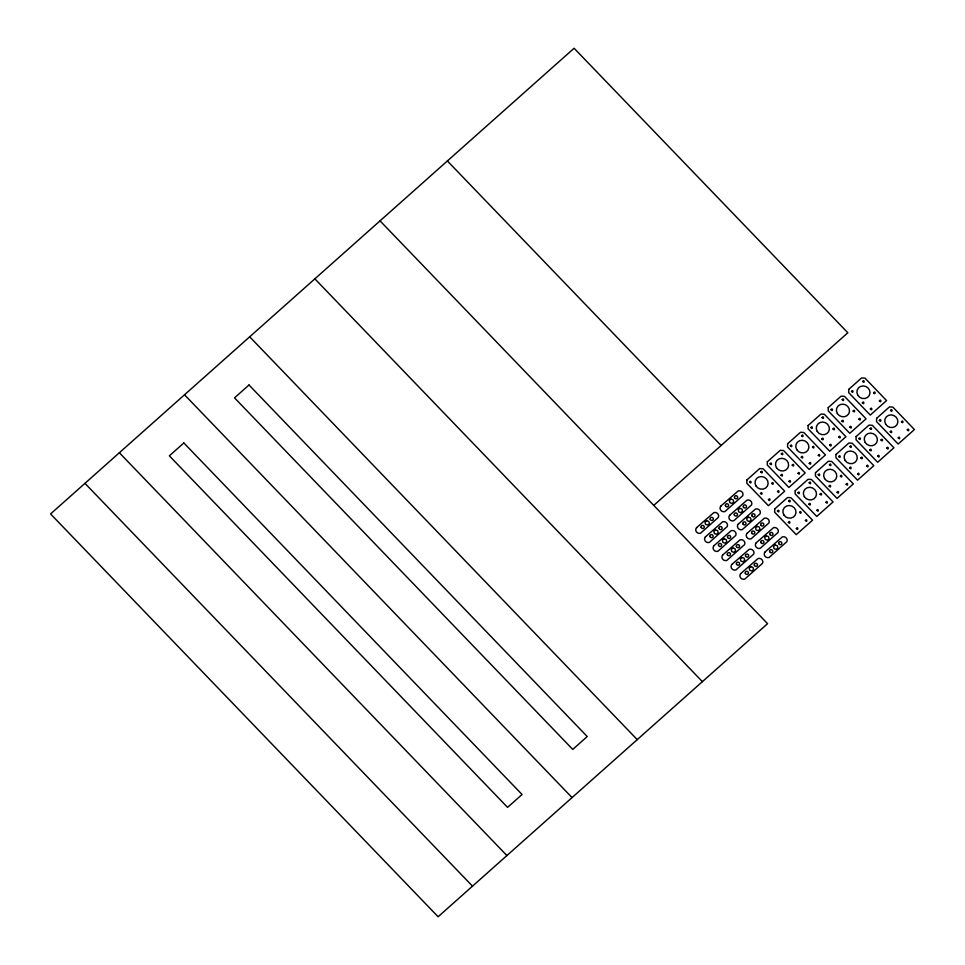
<?xml version="1.0" encoding="UTF-8"?>
<svg xmlns="http://www.w3.org/2000/svg" width="965" height="965" viewBox="0 0 965 965"><rect width="100%" height="100%" fill="white"/><g stroke="black" fill="none" stroke-linecap="round" stroke-linejoin="round"><path stroke-width="1.45" d="M653.763 505.395L847.825 332.768L574.091 48.25L50.566 513.935L438.11 916.75L767.573 623.679L380.029 220.864M447.374 160.962L721.108 445.492M314.855 278.837L702.399 681.652M249.694 336.809L637.238 739.624M184.52 394.781L572.064 797.597M119.358 452.742L506.902 855.557M84.956 483.344L472.5 886.159M746.85 480.003L746.801 483.248L768.393 505.696L784.69 491.197L763.098 468.761L759.732 468.556L746.85 480.003M760.504 493.465C762.724 496.42 762.35 490.558 760.504 493.465M767.344 461.777L767.296 465.021L788.888 487.47L805.184 472.971L783.592 450.534L780.227 450.317L767.344 461.777M774.714 508.977L774.666 512.222L796.258 534.658L812.554 520.171L790.962 497.723L787.597 497.518L774.714 508.977M777.513 491.595C780.01 494.394 778.912 488.652 777.525 491.487M780.999 475.238C783.556 478.097 782.313 472.211 780.999 475.238M787.621 443.743L787.573 446.988L809.165 469.436L825.449 454.937L803.857 432.501L800.492 432.284L787.621 443.743M788.381 522.439C790.781 525.334 789.997 519.351 788.381 522.439M795.208 490.751L795.16 493.983L816.752 516.432L833.048 501.945L811.456 479.496L808.091 479.291L795.208 490.751M798.007 473.369C800.48 476.264 799.454 470.293 798.007 473.369M801.276 457.205C803.616 460.1 802.94 454.25 801.288 457.096M805.389 520.557C807.777 523.428 806.885 517.686 805.401 520.449M808.103 425.517L808.067 428.762L829.659 451.21L845.943 436.711L824.351 414.262L820.986 414.057L808.103 425.517M808.875 504.213C811.288 507.083 810.431 501.185 808.875 504.152M815.485 472.717L815.437 475.95L837.029 498.398L853.325 483.911L831.734 461.463L828.368 461.258L815.485 472.717M818.284 455.335C820.817 458.218 819.575 452.235 818.284 455.335M821.77 438.979C824.17 441.825 823.374 436.035 821.782 438.87M825.871 502.331C828.199 505.298 827.548 499.303 825.871 502.331M828.235 407.616L828.187 410.849L849.779 433.297L866.075 418.81L844.484 396.362L841.118 396.157L828.235 407.616M829.14 486.167C831.516 489.038 830.732 483.224 829.152 486.058M835.98 454.479L835.931 457.724L857.523 480.172L873.82 465.673L852.228 443.237L848.862 443.031L835.98 454.479M838.778 437.097C841.191 440.016 840.262 434.081 838.778 437.048M841.902 421.078C844.242 424.021 843.446 418.122 841.902 421.078M846.148 484.297C848.5 487.241 847.728 481.318 846.16 484.237M848.73 389.39L848.681 392.622L870.273 415.071L886.57 400.584L864.978 378.135L861.612 377.93L848.73 389.39M849.634 467.941C851.999 470.799 851.263 465.034 849.646 467.832M856.1 436.578L856.064 439.823L877.655 462.259L893.94 447.772L872.348 425.324L868.982 425.119L856.1 436.578M858.91 419.196C861.082 422.188 860.732 416.18 858.91 419.136M862.384 402.839C864.857 405.746 863.808 399.8 862.384 402.839M866.642 466.071C869.127 468.942 868.066 463.067 866.642 466.011M869.767 450.04C872.264 452.911 871.274 447 869.767 450.04M876.594 418.352L876.546 421.596L898.15 444.033L914.434 429.546L892.842 407.097L889.477 406.892L876.594 418.352M879.392 400.97C881.696 403.889 881.057 398.014 879.404 400.861M886.775 448.158C889.115 451.053 888.427 445.215 886.787 448.05M890.261 431.813C892.818 434.636 891.6 428.786 890.261 431.813M907.269 429.932C909.609 432.803 908.933 427.037 907.281 429.823M749.588 482.09C751.952 485.021 751.156 479.267 749.6 481.981M760.818 472.102C763.05 475.094 762.567 469.147 760.818 472.054M768.466 499.617C770.504 502.693 770.48 496.673 768.466 499.617M770.082 463.863C772.398 466.783 771.771 460.944 770.094 463.755M771.735 483.453C774.039 486.372 773.508 480.63 771.747 483.344M777.452 511.052C779.756 513.959 779.225 508.217 777.476 510.943M781.3 453.876C783.725 456.771 782.88 450.932 781.312 453.827M790.359 445.83C792.844 448.737 791.71 442.754 790.359 445.83M788.96 481.39C791.384 484.297 790.516 478.363 788.96 481.39M788.682 501.076C791.023 503.995 790.371 498.133 788.682 501.016M792.229 465.227C794.545 468.158 793.869 462.344 792.241 465.118M796.33 528.579C798.682 531.534 798.055 525.551 796.33 528.579M797.946 492.826C800.142 495.817 799.708 489.991 797.971 492.717M801.577 435.842C804.014 438.786 803.109 432.803 801.577 435.842M799.599 512.427C801.915 515.346 801.24 509.544 799.623 512.319M809.237 463.357C811.469 466.336 810.998 460.401 809.237 463.296M810.853 427.604C813.085 430.595 812.59 424.648 810.853 427.543M809.177 482.85C811.481 485.793 810.769 480.075 809.189 482.741M812.506 447.193C814.943 450.112 813.917 444.177 812.506 447.193M818.224 474.792C820.443 477.796 819.924 471.849 818.236 474.744M816.824 510.352C819.225 513.296 818.368 507.397 816.824 510.352M822.071 417.616C824.508 420.559 823.579 414.576 822.071 417.616M820.093 494.201C822.337 497.192 821.866 491.294 820.093 494.201M830.974 409.691C833.229 412.682 832.711 406.772 830.986 409.643M829.731 445.13C831.975 448.11 831.456 442.187 829.731 445.07M829.442 464.804C831.878 467.772 830.913 461.789 829.442 464.804M832.988 428.967C835.28 431.946 834.641 425.987 833 428.918M837.101 492.319C839.345 495.31 838.838 489.388 837.113 492.271M838.718 456.566C841.082 459.533 840.31 453.55 838.718 456.566M842.204 399.715C844.556 402.646 843.772 396.76 842.204 399.655M840.37 476.167C842.686 479.123 842.035 473.2 840.37 476.107M851.468 391.464C853.627 394.432 853.374 388.63 851.492 391.356M849.851 427.218C852.324 430.101 851.323 424.359 849.875 427.109M849.936 446.578C852.336 449.569 851.347 443.574 849.936 446.578M853.12 411.066C855.352 414.033 854.93 408.183 853.132 411.006M858.85 438.665C860.997 441.632 860.78 435.818 858.862 438.556M857.596 474.092C860.02 476.975 859.103 471.161 857.608 473.984M862.698 381.477C865.171 384.408 864.109 378.461 862.698 381.477M860.864 457.929C863.108 460.92 862.614 454.998 860.864 457.88M870.346 408.991C872.637 411.922 872.034 406.132 870.37 408.883M870.068 428.677C872.493 431.596 871.564 425.71 870.08 428.617M873.615 392.839C875.943 395.734 875.315 389.981 873.627 392.731M879.332 420.426C881.419 423.406 881.359 417.664 879.356 420.318M877.728 456.192C880.008 459.135 879.429 453.309 877.74 456.083M880.997 440.028C883.108 442.983 883.011 437.254 881.009 439.919M890.562 410.451C892.673 413.49 892.516 407.495 890.562 410.39M898.222 437.953C900.671 440.884 899.706 434.925 898.222 437.953M901.479 421.802C903.674 424.769 903.264 419.003 901.503 421.693M696.609 527.638L695.982 528.494A3.583 3.365 27.5 0 0 700.53 533.235L718.406 517.337A3.583 3.365 27.5 0 0 713.847 512.608L696.609 527.638M720.939 505.998L720.312 506.854A3.583 3.365 27.5 0 0 724.86 511.595L742.736 495.696A3.583 3.365 27.5 0 0 738.177 490.956L720.939 505.998M705.463 536.83L704.824 537.686A3.583 3.365 27.5 0 0 709.384 542.427L727.248 526.528A3.583 3.365 27.5 0 0 722.688 521.8L705.463 536.83M729.781 515.189L729.154 516.046A3.583 3.365 27.5 0 0 733.714 520.786L751.578 504.888A3.583 3.365 27.5 0 0 747.019 500.147L729.781 515.189M713.979 545.695L713.352 546.552A3.583 3.365 27.5 0 0 717.9 551.292L735.776 535.394A3.583 3.365 27.5 0 0 731.217 530.654L713.979 545.695M738.309 524.055L737.682 524.912A3.583 3.365 27.5 0 0 742.23 529.652L760.106 513.754A3.583 3.365 27.5 0 0 755.547 509.013L738.309 524.055M722.821 554.887L722.194 555.744A3.583 3.365 27.5 0 0 726.742 560.484L744.618 544.586A3.583 3.365 27.5 0 0 740.058 539.845L722.821 554.887M747.151 533.247L746.524 534.103A3.583 3.365 27.5 0 0 751.072 538.844L768.948 522.946A3.583 3.365 27.5 0 0 764.389 518.205L747.151 533.247M731.952 564.368L731.313 565.225A3.583 3.365 27.5 0 0 735.873 569.965L753.737 554.067A3.583 3.365 27.5 0 0 749.19 549.338L731.952 564.368M756.283 542.728L755.643 543.585A3.583 3.365 27.5 0 0 760.203 548.325L778.067 532.427A3.583 3.365 27.5 0 0 773.52 527.686L756.283 542.728M740.794 573.56L740.155 574.416A3.583 3.365 27.5 0 0 744.715 579.157L762.579 563.258A3.583 3.365 27.5 0 0 758.032 558.53L740.794 573.56M765.124 551.92L764.485 552.776A3.583 3.365 27.5 0 0 769.045 557.517L786.909 541.618A3.583 3.365 27.5 0 0 782.362 536.878L765.124 551.92M183.845 442.959L169.358 455.83L507.578 807.379L522.065 794.497L183.845 442.959M249.006 384.987L234.531 397.869L572.752 749.419L587.227 736.536L249.006 384.987M706.633 520.762L705.005 522.222L705.56 524.369L707.755 525.069L709.384 523.621L708.817 521.474L706.633 520.762M730.963 499.122L729.335 500.57L729.89 502.729L732.085 503.428L733.714 501.981L733.147 499.834L730.963 499.122M715.475 529.954L713.847 531.413L714.402 533.561L716.597 534.26L718.225 532.813L717.658 530.666L715.475 529.954M739.805 508.314L738.177 509.761L738.732 511.92L740.927 512.62L742.555 511.173L741.989 509.025L739.805 508.314M724.003 538.82L722.375 540.267L722.93 542.427L725.113 543.126L726.754 541.679L726.187 539.519L724.003 538.82M748.333 517.18L746.705 518.627L747.26 520.786L749.443 521.486L751.084 520.038L750.517 517.879L748.333 517.18M732.845 548.011L731.217 549.459L731.772 551.618L733.967 552.318L735.595 550.87L735.028 548.711L732.845 548.011M757.175 526.371L755.547 527.819L756.102 529.978L758.297 530.678L759.925 529.23L759.359 527.071L757.175 526.371M741.964 557.493L740.336 558.952L740.903 561.099L743.086 561.799L744.715 560.351L744.16 558.204L741.964 557.493M766.294 535.852L764.666 537.3L765.233 539.459L767.416 540.159L769.045 538.711L768.49 536.552L766.294 535.852M750.818 566.684L749.19 568.144L749.745 570.291L751.928 570.99L753.556 569.543L753.002 567.396L750.818 566.684M775.148 545.044L773.508 546.492L774.075 548.651L776.258 549.35L777.887 547.903L777.332 545.744L775.148 545.044M769.612 551.534A1.641 1.544 27.5 0 0 772.302 552.402A1.641 1.544 27.5 0 0 771.614 549.748A1.641 1.544 27.5 0 0 769.612 551.534M778.659 543.476A1.641 1.544 27.5 0 0 781.348 544.344A1.641 1.544 27.5 0 0 780.661 541.691A1.641 1.544 27.5 0 0 778.659 543.476M783.821 514.864A6.646 6.248 27.5 0 0 795.196 515.165A6.646 6.248 27.5 0 0 789.286 505.515A6.646 6.248 27.5 0 0 783.821 514.864M804.315 496.637A6.646 6.248 27.5 0 0 815.69 496.939A6.646 6.248 27.5 0 0 809.78 487.289A6.646 6.248 27.5 0 0 804.315 496.637M776.451 467.675A6.646 6.248 27.5 0 0 787.826 467.977A6.646 6.248 27.5 0 0 781.915 458.315A6.646 6.248 27.5 0 0 776.451 467.675M755.957 485.902A6.646 6.248 27.5 0 0 767.332 486.203A6.646 6.248 27.5 0 0 761.421 476.553A6.646 6.248 27.5 0 0 755.957 485.902M796.728 449.642A6.646 6.248 27.5 0 0 808.091 449.943A6.646 6.248 27.5 0 0 802.18 440.281A6.646 6.248 27.5 0 0 796.728 449.642M824.593 478.604A6.646 6.248 27.5 0 0 835.967 478.905A6.646 6.248 27.5 0 0 830.057 469.255A6.646 6.248 27.5 0 0 824.593 478.604M817.222 431.415A6.646 6.248 27.5 0 0 828.585 431.717A6.646 6.248 27.5 0 0 822.675 422.055A6.646 6.248 27.5 0 0 817.222 431.415M845.087 460.377A6.646 6.248 27.5 0 0 856.462 460.679A6.646 6.248 27.5 0 0 850.539 451.029A6.646 6.248 27.5 0 0 845.087 460.377M885.701 424.25A6.646 6.248 27.5 0 0 897.076 424.54A6.646 6.248 27.5 0 0 891.165 414.89A6.646 6.248 27.5 0 0 885.701 424.25M857.837 395.276A6.646 6.248 27.5 0 0 869.212 395.578A6.646 6.248 27.5 0 0 863.301 385.928A6.646 6.248 27.5 0 0 857.837 395.276M865.219 442.477A6.646 6.248 27.5 0 0 876.582 442.778A6.646 6.248 27.5 0 0 870.671 433.116A6.646 6.248 27.5 0 0 865.219 442.477M837.343 413.503A6.646 6.248 27.5 0 0 848.718 413.804A6.646 6.248 27.5 0 0 842.807 404.154A6.646 6.248 27.5 0 0 837.343 413.503M760.77 542.342A1.641 1.544 27.5 0 0 763.46 543.211A1.641 1.544 27.5 0 0 762.772 540.557A1.641 1.544 27.5 0 0 760.77 542.342M769.817 534.284A1.641 1.544 27.5 0 0 772.507 535.153A1.641 1.544 27.5 0 0 771.819 532.499A1.641 1.544 27.5 0 0 769.817 534.284M751.844 515.612A1.641 1.544 27.5 0 0 754.546 516.48A1.641 1.544 27.5 0 0 753.858 513.826A1.641 1.544 27.5 0 0 751.844 515.612M742.797 523.669A1.641 1.544 27.5 0 0 745.487 524.526A1.641 1.544 27.5 0 0 744.799 521.884A1.641 1.544 27.5 0 0 742.797 523.669M760.697 524.803A1.641 1.544 27.5 0 0 763.387 525.672A1.641 1.544 27.5 0 0 762.7 523.018A1.641 1.544 27.5 0 0 760.697 524.803M751.639 532.861A1.641 1.544 27.5 0 0 754.341 533.717A1.641 1.544 27.5 0 0 753.653 531.076A1.641 1.544 27.5 0 0 751.639 532.861M734.486 497.554A1.641 1.544 27.5 0 0 737.176 498.423A1.641 1.544 27.5 0 0 736.488 495.769A1.641 1.544 27.5 0 0 734.486 497.554M725.427 505.612A1.641 1.544 27.5 0 0 728.129 506.48A1.641 1.544 27.5 0 0 727.441 503.827A1.641 1.544 27.5 0 0 725.427 505.612M743.327 506.746A1.641 1.544 27.5 0 0 746.017 507.614A1.641 1.544 27.5 0 0 745.33 504.96A1.641 1.544 27.5 0 0 743.327 506.746M734.269 514.803A1.641 1.544 27.5 0 0 736.971 515.672A1.641 1.544 27.5 0 0 736.283 513.018A1.641 1.544 27.5 0 0 734.269 514.803M727.308 554.501A1.641 1.544 27.5 0 0 730.01 555.357A1.641 1.544 27.5 0 0 729.323 552.716A1.641 1.544 27.5 0 0 727.308 554.501M736.367 546.443A1.641 1.544 27.5 0 0 739.057 547.312A1.641 1.544 27.5 0 0 738.37 544.658A1.641 1.544 27.5 0 0 736.367 546.443M709.938 536.444A1.641 1.544 27.5 0 0 712.64 537.312A1.641 1.544 27.5 0 0 711.953 534.658A1.641 1.544 27.5 0 0 709.938 536.444M718.997 528.398A1.641 1.544 27.5 0 0 721.687 529.254A1.641 1.544 27.5 0 0 721 526.613A1.641 1.544 27.5 0 0 718.997 528.398M736.44 563.982A1.641 1.544 27.5 0 0 739.13 564.851A1.641 1.544 27.5 0 0 738.442 562.197A1.641 1.544 27.5 0 0 736.44 563.982M710.156 519.206A1.641 1.544 27.5 0 0 712.846 520.063A1.641 1.544 27.5 0 0 712.158 517.421A1.641 1.544 27.5 0 0 710.156 519.206M701.097 527.252A1.641 1.544 27.5 0 0 703.799 528.12A1.641 1.544 27.5 0 0 703.111 525.467A1.641 1.544 27.5 0 0 701.097 527.252M745.487 555.924A1.641 1.544 27.5 0 0 748.177 556.793A1.641 1.544 27.5 0 0 747.489 554.139A1.641 1.544 27.5 0 0 745.487 555.924M745.282 573.174A1.641 1.544 27.5 0 0 747.972 574.042A1.641 1.544 27.5 0 0 747.284 571.389A1.641 1.544 27.5 0 0 745.282 573.174M754.328 565.116A1.641 1.544 27.5 0 0 757.03 565.985A1.641 1.544 27.5 0 0 756.343 563.331A1.641 1.544 27.5 0 0 754.328 565.116M727.514 537.252A1.641 1.544 27.5 0 0 730.216 538.12A1.641 1.544 27.5 0 0 729.528 535.466A1.641 1.544 27.5 0 0 727.514 537.252M718.467 545.309A1.641 1.544 27.5 0 0 721.157 546.166A1.641 1.544 27.5 0 0 720.469 543.524A1.641 1.544 27.5 0 0 718.467 545.309"/></g></svg>
